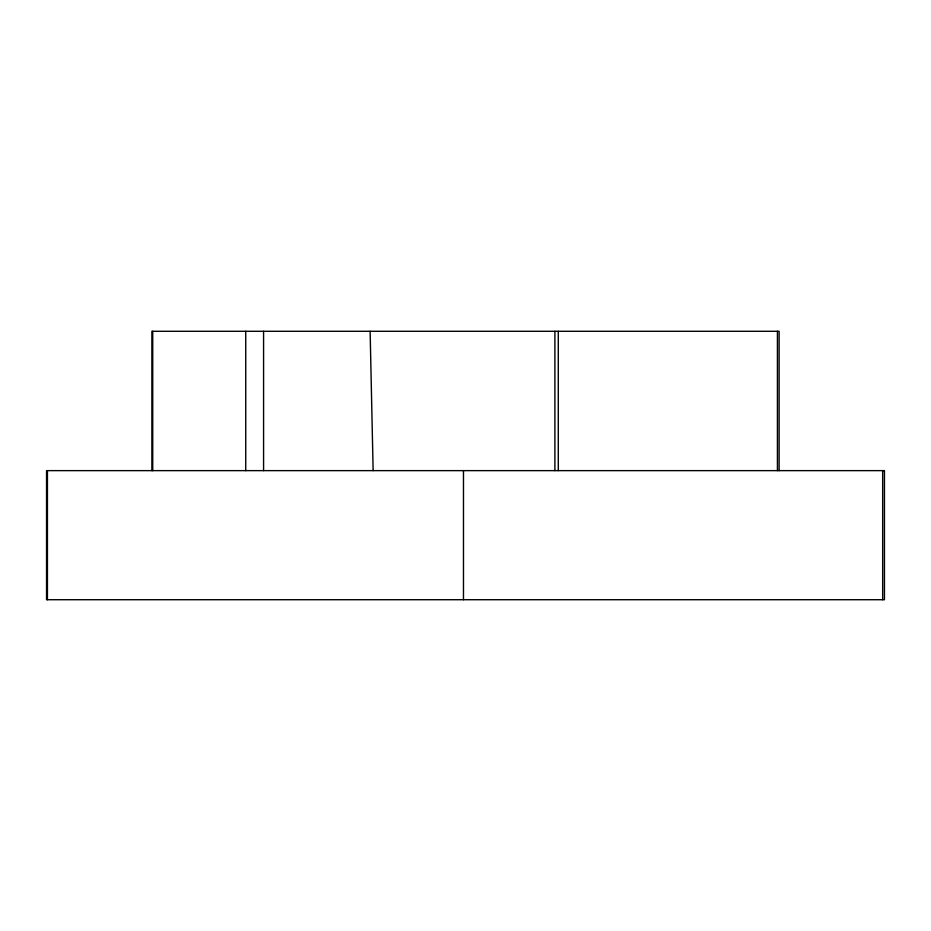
<?xml version="1.0" encoding="UTF-8"?>
<svg xmlns="http://www.w3.org/2000/svg" width="931" height="931" viewBox="0 0 931 931"><rect width="100%" height="100%" fill="white"/><g stroke="black" fill="none" stroke-linecap="round" stroke-linejoin="round"><path stroke-width="1.4" d="M370.131 331.285L373.133 470.632M882.669 470.632L882.669 599.715M779.119 470.632L779.119 331.285L151.881 331.285L151.881 470.632M777.42 331.285L777.42 470.632M558.286 331.285L558.286 470.632M554.888 331.285L554.888 470.632M463.475 470.632L463.475 599.715M263.578 331.285L263.578 470.632M245.737 331.285L245.737 470.632M152.731 331.285L152.731 470.632M47.434 470.632L47.434 599.715M884.45 470.632L46.55 470.632L46.55 599.715L884.45 599.715L884.45 470.632"/></g></svg>
